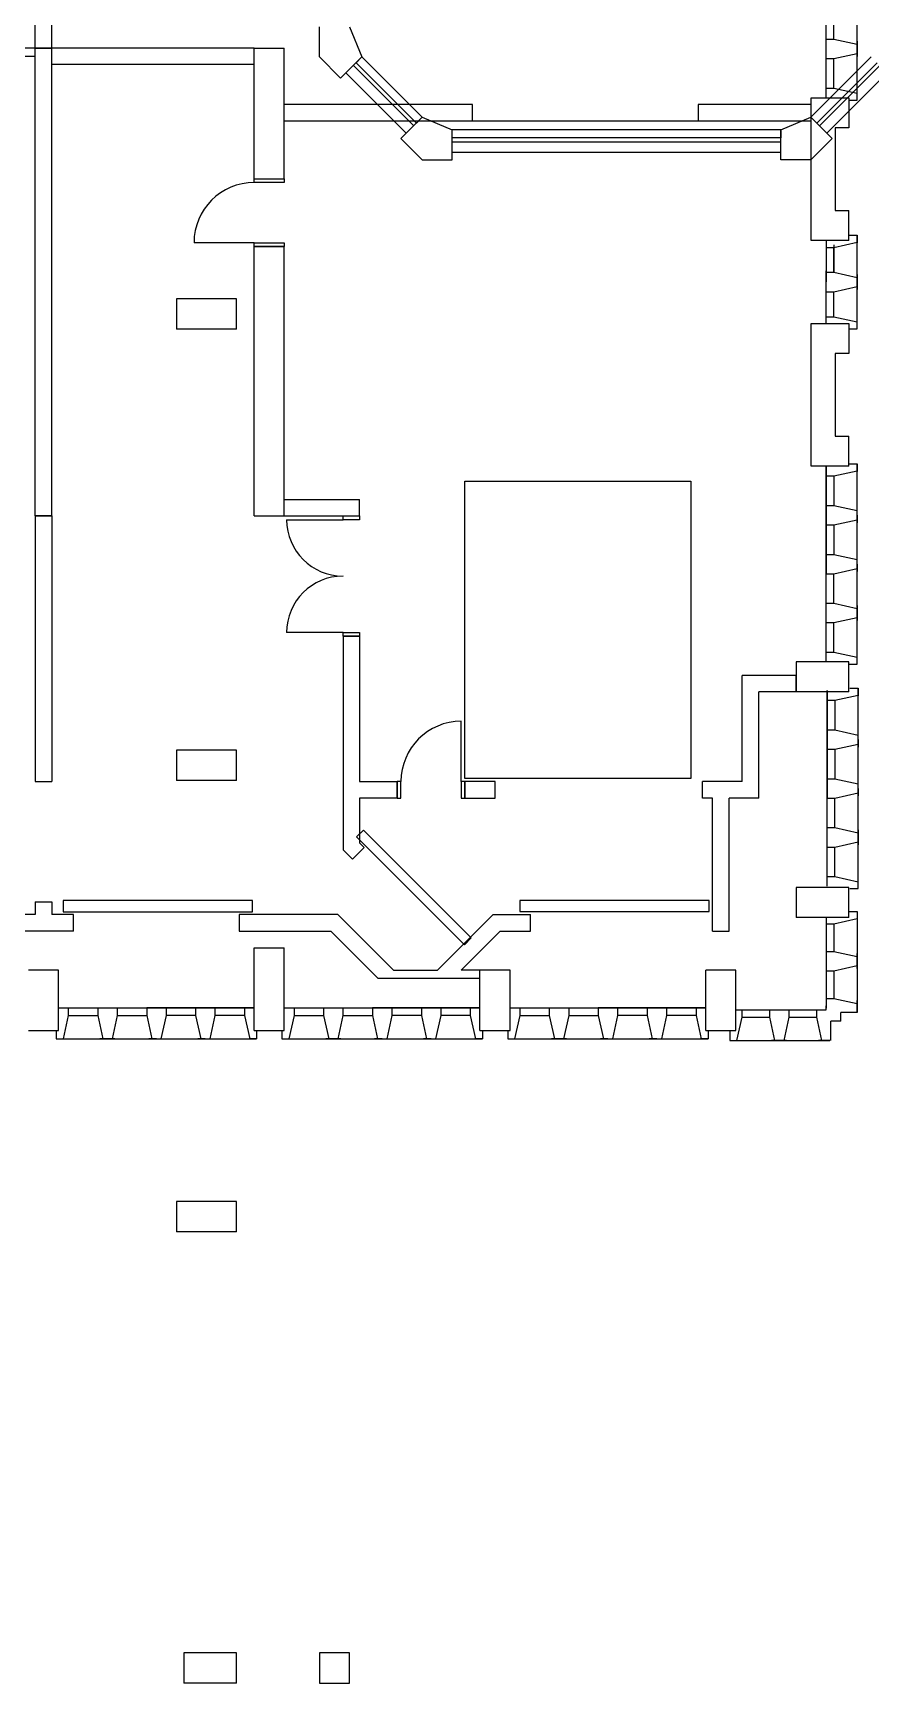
# Model space of a CAD drawing. Header units: millimetres. Extents: x -68315 to 81584, y -44830 to 67795.
# Drawn here: x 13680 to 24815, y -17730 to 4206 of the extents above; entities that cross this region are included whole.
import ezdxf

# ---------------------------------------------------------------- set-up
doc = ezdxf.new("R2010")
doc.units = ezdxf.units.MM
for name, color, linetype in [('BRICK_WALLS_P4', 1, 'Continuous'), ('COLUMNS_P5', 5, 'Continuous'), ('DOORS_P2', 8, 'Continuous'), ('WINDOWS_P2', 4, 'Continuous')]:
    doc.layers.add(name, color=color, linetype=linetype)

msp = doc.modelspace()

# ---------------------------------------------------------------- linework, layer by layer
at = {"layer": 'BRICK_WALLS_P4', "linetype": 'Continuous'}
for p, q in [((13709.4, 3895.5), (13709.4, 6165.5)), ((13929.4, 3785.5), (13929.4, 5945.5)), ((13929.4, 4005.5), (11019.4, 4005.5)), ((16619.4, 4005.5), (13929.4, 4005.5)), ((16619.4, 3785.5), (16619.4, 4005.5)), ((13709.4, 3895.5), (11019.4, 3895.5)), ((16619.4, 3785.5), (13929.4, 3785.5)), ((17972.6, 3809.6), (18050.4, 3887.4)), ((18774.1, 3008.1), (17972.6, 3809.6)), ((18851.8, 3085.9), (18050.4, 3887.4)), ((24017.5, 3085.9), (24819, 3887.4)), ((24095.3, 3008.1), (24896.8, 3809.6)), ((19519.4, 3255.5), (17019.4, 3255.5)), ((17019.4, 3035.5), (17019.4, 3255.5)), ((18851.8, 3085.9), (18774.1, 3008.1)), ((19519.4, 3035.5), (19519.4, 3255.5)), ((24019.4, 3255.5), (22519.4, 3255.5)), ((22519.4, 3255.5), (22519.4, 3035.5)), ((24017.5, 3085.9), (24095.3, 3008.1)), ((24019.4, 3035.5), (24019.4, 3255.5)), ((19519.4, 3035.5), (17019.4, 3035.5)), ((23617.5, 2920.2), (19251.8, 2920.2)), ((19251.8, 2810.2), (19251.8, 2920.2)), ((22519.4, 3035.5), (19519.4, 3035.5)), ((24019.4, 3035.5), (22519.4, 3035.5)), ((23617.5, 2920.2), (23617.5, 2810.2)), ((23617.5, 2810.2), (19251.8, 2810.2)), ((19419.4, -1754.5), (22419.4, -1754.5)), ((19419.4, -5704.5), (19419.4, -1754.5)), ((22419.4, -1754.5), (22419.4, -5704.5)), ((17019.4, -1994.5), (18019.4, -1994.5)), ((17019.4, -2214.5), (17019.4, -1994.5)), ((18019.4, -2214.5), (18019.4, -1994.5)), ((13709.4, -2214.5), (13709.4, -5743.9)), ((13709.4, -2214.5), (13929.4, -2214.5)), ((13929.4, -2214.5), (13929.4, -5743.9)), ((17019.4, -2214.5), (18019.4, -2214.5)), ((17799.4, -3814.5), (17799.4, -6651.9)), ((17799.4, -3814.5), (18019.4, -3814.5)), ((18019.4, -3814.5), (18019.4, -5744.5)), ((23104.4, -5744.5), (23104.4, -4334.5)), ((23819.4, -4334.5), (23104.4, -4334.5)), ((23819.4, -4554.5), (23819.4, -4334.5)), ((23324.4, -5964.5), (23324.4, -4554.5)), ((23819.4, -4554.5), (23324.4, -4554.5)), ((13709.4, -5743.9), (13929.4, -5743.9)), ((18019.4, -5744.5), (18519.4, -5744.5)), ((18519.4, -5964.5), (18519.4, -5744.5)), ((22419.4, -5704.5), (19419.4, -5704.5)), ((19419.4, -5744.5), (19419.4, -5964.5)), ((19819.4, -5744.5), (19419.4, -5744.5)), ((19819.4, -5964.5), (19819.4, -5744.5)), ((23104.4, -5744.5), (22574.8, -5744.5)), ((22574.8, -5964.5), (22574.8, -5744.5)), ((18019.4, -5964.5), (18019.4, -6560.7)), ((18519.4, -5964.5), (18019.4, -5964.5)), ((19419.4, -5964.5), (19819.4, -5964.5)), ((22709.4, -5964.5), (22574.8, -5964.5)), ((22709.4, -7734.5), (22709.4, -5964.5)), ((22929.4, -7734.5), (22929.4, -5964.5)), ((23324.4, -5964.5), (22929.4, -5964.5)), ((18079.5, -6620.9), (18019.4, -6560.7)), ((17923.9, -6776.4), (17799.4, -6651.9)), ((17923.9, -6776.4), (18079.5, -6620.9)), ((13709.4, -7343.9), (13929.4, -7343.9)), ((13709.4, -7343.9), (13709.4, -7514.5)), ((13929.4, -7343.9), (13929.4, -7514.5)), ((13709.4, -7514.5), (12948.1, -7514.5)), ((14219.4, -7514.5), (13929.4, -7514.5)), ((14219.4, -7734.5), (14219.4, -7514.5)), ((16419.4, -7514.5), (16419.4, -7734.5)), ((17728.8, -7514.5), (16419.4, -7514.5)), ((18468.8, -8254.5), (17728.8, -7514.5)), ((19056.6, -8254.5), (19796.6, -7514.5)), ((19796.6, -7514.5), (20291.4, -7514.5)), ((20291.4, -7734.5), (20291.4, -7514.5)), ((14219.4, -7734.5), (13007.1, -7734.5)), ((16419.4, -7734.5), (17637.6, -7734.5)), ((18267.6, -8364.5), (17637.6, -7734.5)), ((19367.7, -8254.5), (19887.7, -7734.5)), ((19887.7, -7734.5), (20291.4, -7734.5)), ((22709.4, -7734.5), (22929.4, -7734.5)), ((18468.8, -8254.5), (19056.6, -8254.5)), ((19619.4, -8254.5), (19367.7, -8254.5)), ((19619.4, -8364.5), (19619.4, -8254.5)), ((19619.4, -8364.5), (18267.6, -8364.5))]:
    msp.add_line(p, q, dxfattribs=at)
for points in [[(19412, -7914.5), (17980.1, -6482.6), (18070.7, -6392), (19502.6, -7823.9), (19412, -7914.5)], [(14080.3, -7476.6), (16595.8, -7476.6), (16595.8, -7328.5), (14080.3, -7328.5), (14080.3, -7476.6)], [(20150.3, -7474.7), (22665.7, -7474.7), (22665.7, -7326.6), (20150.3, -7326.6), (20150.3, -7474.7)]]:
    msp.add_lwpolyline(points, dxfattribs=at)
at = {"layer": 'COLUMNS_P5', "linetype": 'Continuous'}
for p, q in [((17484.7, 3887.4), (17484.7, 4287.4)), ((17884.7, 4287.4), (18050.4, 3887.4)), ((13709.4, 4005.5), (13929.4, 4005.5)), ((13709.4, -2214.5), (13709.4, 4005.5)), ((13929.4, -2214.5), (13929.4, 4005.5)), ((16619.4, 4005.5), (17019.4, 4005.5)), ((16619.4, 2268.1), (16619.4, 4005.5)), ((17019.4, 2268.1), (17019.4, 4005.5)), ((17484.7, 3887.4), (17767.5, 3604.5)), ((17767.5, 3604.5), (18050.4, 3887.4)), ((18738.7, 2972.8), (17937.2, 3774.2)), ((24130.7, 2972.8), (24932.1, 3774.2)), ((18639.7, 2873.8), (17838.2, 3675.2)), ((24229.7, 2873.8), (25031.1, 3675.2)), ((24019.4, 1445.5), (24019.4, 3345.5)), ((24019.4, 3345.5), (24519.4, 3345.5)), ((24519.4, 3345.5), (24519.4, 2945.5)), ((18569, 2803.1), (18851.8, 3085.9)), ((18851.8, 3085.9), (19251.8, 2920.2)), ((23617.5, 2920.2), (24017.5, 3085.9)), ((24300.4, 2803.1), (24017.5, 3085.9)), ((19251.8, 2520.2), (19251.8, 2920.2)), ((23617.5, 2520.2), (23617.5, 2920.2)), ((24339.4, 2945.5), (24339.4, 1845.5)), ((24519.4, 2945.5), (24339.4, 2945.5)), ((18851.8, 2520.2), (18569, 2803.1)), ((19251.8, 2760.2), (23617.5, 2760.2)), ((24017.5, 2520.2), (24300.4, 2803.1)), ((18851.8, 2520.2), (19251.8, 2520.2)), ((19251.8, 2620.2), (23617.5, 2620.2)), ((24017.5, 2520.2), (23617.5, 2520.2)), ((16619.4, 2268.1), (17019.4, 2268.1)), ((24339.4, 1845.5), (24519.4, 1845.5)), ((24519.4, 1445.5), (24519.4, 1845.5)), ((16619.4, -2214.5), (16619.4, 1368.1)), ((16619.4, 1368.1), (17019.4, 1368.1)), ((17019.4, -2214.5), (17019.4, 1368.1)), ((24519.4, 1445.5), (24019.4, 1445.5)), ((16384.7, 670.2), (15584.7, 670.2)), ((15584.7, 670.2), (15584.7, 270.2)), ((16384.7, 270.2), (16384.7, 670.2)), ((16384.7, 270.2), (15584.7, 270.2)), ((24019.4, 345.5), (24519.4, 345.5)), ((24019.4, -1554.5), (24019.4, 345.5)), ((24519.4, 345.5), (24519.4, -54.5)), ((24339.4, -54.5), (24339.4, -1154.5)), ((24519.4, -54.5), (24339.4, -54.5)), ((24339.4, -1154.5), (24519.4, -1154.5)), ((24519.4, -1554.5), (24519.4, -1154.5)), ((24519.4, -1554.5), (24019.4, -1554.5)), ((13929.4, -2214.5), (13709.4, -2214.5)), ((16619.4, -2214.5), (17019.4, -2214.5)), ((23819.4, -4154.5), (23819.4, -4554.5)), ((24519.4, -4154.5), (23819.4, -4154.5)), ((24519.4, -4554.5), (24519.4, -4154.5)), ((24519.4, -4554.5), (23819.4, -4554.5)), ((16384.7, -5329.8), (15584.7, -5329.8)), ((15584.7, -5329.8), (15584.7, -5729.8)), ((16384.7, -5729.8), (16384.7, -5329.8)), ((16384.7, -5729.8), (15584.7, -5729.8)), ((23819.4, -7154.5), (23819.4, -7554.5)), ((24519.4, -7154.5), (23819.4, -7154.5)), ((24519.4, -7554.5), (24519.4, -7154.5)), ((24519.4, -7554.5), (23819.4, -7554.5)), ((16619.4, -7954.5), (17019.4, -7954.5)), ((16619.4, -9054.5), (16619.4, -7954.5)), ((17019.4, -9054.5), (17019.4, -7954.5)), ((14019.4, -8254.5), (13619.4, -8254.5)), ((14019.4, -9054.5), (14019.4, -8254.5)), ((20019.4, -8254.5), (19619.4, -8254.5)), ((19619.4, -9054.5), (19619.4, -8254.5)), ((20019.4, -9054.5), (20019.4, -8254.5)), ((22619.4, -9054.5), (22619.4, -8254.5)), ((23019.4, -8254.5), (22619.4, -8254.5)), ((23019.4, -9054.5), (23019.4, -8254.5)), ((13619.4, -9054.5), (14019.4, -9054.5)), ((16619.4, -9054.5), (17019.4, -9054.5)), ((19619.4, -9054.5), (20019.4, -9054.5)), ((22619.4, -9054.5), (23019.4, -9054.5)), ((16384.7, -11329.8), (15584.7, -11329.8)), ((15584.7, -11329.8), (15584.7, -11729.8)), ((16384.7, -11729.8), (16384.7, -11329.8)), ((16384.7, -11729.8), (15584.7, -11729.8)), ((15684.7, -17329.8), (15684.7, -17729.8)), ((16384.7, -17329.8), (15684.7, -17329.8)), ((16384.7, -17729.8), (16384.7, -17329.8)), ((16384.7, -17729.8), (15684.7, -17729.8))]:
    msp.add_line(p, q, dxfattribs=at)
msp.add_lwpolyline([(17484.7, -17729.8), (17884.7, -17729.8), (17884.7, -17329.8), (17484.7, -17329.8), (17484.7, -17729.8)], dxfattribs=at)
at = {"layer": 'DOORS_P2', "linetype": 'Continuous'}
for p, q in [((16619.4, 1418.1), (15819.4, 1418.1)), ((17049.4, -2264.5), (17799.4, -2264.5)), ((17799.4, -3764.5), (17049.4, -3764.5)), ((19369.4, -5744.5), (19369.4, -4944.5))]:
    msp.add_line(p, q, dxfattribs=at)
for points in [[(16619.4, 2218.1), (16619.4, 2268.1), (17019.4, 2268.1), (17019.4, 2218.1), (16619.4, 2218.1)], [(16619.4, 1368.1), (16619.4, 1418.1), (17019.4, 1418.1), (17019.4, 1368.1), (16619.4, 1368.1)], [(17799.4, -2214.5), (18019.4, -2214.5), (18019.4, -2264.5), (17799.4, -2264.5), (17799.4, -2214.5)], [(17799.4, -3764.5), (18019.4, -3764.5), (18019.4, -3814.5), (17799.4, -3814.5), (17799.4, -3764.5)], [(18569.4, -5744.5), (18519.4, -5744.5), (18519.4, -5964.5), (18569.4, -5964.5), (18569.4, -5744.5)], [(19419.4, -5744.5), (19369.4, -5744.5), (19369.4, -5964.5), (19419.4, -5964.5), (19419.4, -5744.5)]]:
    msp.add_lwpolyline(points, dxfattribs=at)
for centre, radius, start, end in [((16619.4, 1418.1), 800, 90, 180), ((17799.4, -2264.5), 750, 180, 270), ((17799.4, -3764.5), 750, 90, 180), ((19369.4, -5744.5), 800, 90, 180)]:
    msp.add_arc(centre, radius, start, end, dxfattribs=at)
at = {"layer": 'WINDOWS_P2', "linetype": 'Continuous'}
for p, q in [((24629.4, 3405.8), (24629.4, 5976.8)), ((24219.4, 3345.5), (24219.4, 4645.5)), ((24319.4, 4124.2), (24319.4, 4516.8)), ((24219.4, 4124.2), (24319.4, 4124.2)), ((24219.4, 3866.8), (24219.4, 4124.2)), ((24319.4, 4124.2), (24629.4, 4055.8)), ((24629.4, 4095.5), (24629.4, 3895.5)), ((24629.4, 3995.5), (24629.4, 4095.5)), ((24219.4, 3866.8), (24319.4, 3866.8)), ((24319.4, 3866.8), (24629.4, 3935.2)), ((24319.4, 3474.2), (24319.4, 3866.8)), ((24219.4, 3345.5), (24219.4, 3474.2)), ((24219.4, 3474.2), (24319.4, 3474.2)), ((24319.4, 3474.2), (24629.4, 3405.8)), ((24519.4, 3314.2), (24629.4, 3314.2)), ((24629.4, 3314.2), (24629.4, 3414.2)), ((24219.4, 1445.5), (24219.4, 895.5)), ((24219.4, 1356.3), (24319.4, 1356.3)), ((24319.4, 1356.3), (24629.4, 1424.7)), ((24319.4, 1391.8), (24319.4, 1024.2)), ((24319.4, 1024.2), (24319.4, 1356.3)), ((24519.4, 1516.3), (24629.4, 1516.3)), ((24629.4, 1516.3), (24629.4, 1416.3)), ((24629.4, 274.6), (24629.4, 1516.3)), ((24219.4, 895.5), (24219.4, 1045.5)), ((24219.4, 1024.2), (24319.4, 1024.2)), ((24219.4, 895.5), (24219.4, 1024.2)), ((24219.4, 345.5), (24219.4, 895.5)), ((24319.4, 1024.2), (24629.4, 955.8)), ((24629.4, 995.5), (24629.4, 795.5)), ((24629.4, 895.5), (24629.4, 995.5)), ((24219.4, 766.8), (24319.4, 766.8)), ((24319.4, 766.8), (24629.4, 835.2)), ((24319.4, 434.6), (24319.4, 766.8)), ((24219.4, 434.6), (24319.4, 434.6)), ((24319.4, 434.6), (24629.4, 366.3)), ((24519.4, 274.6), (24629.4, 274.6)), ((24629.4, 274.6), (24629.4, 374.6)), ((24519.4, -1523.2), (24629.4, -1523.2)), ((24629.4, -1523.2), (24629.4, -1623.2)), ((24629.4, -4094.2), (24629.4, -1523.2)), ((24219.4, -1554.5), (24219.4, -1683.2)), ((24219.4, -2854.5), (24219.4, -1554.5)), ((24219.4, -1554.5), (24219.4, -2854.5)), ((24219.4, -1683.2), (24319.4, -1683.2)), ((24319.4, -1683.2), (24629.4, -1614.8)), ((24319.4, -1683.2), (24319.4, -2075.8)), ((24219.4, -2075.8), (24319.4, -2075.8)), ((24219.4, -2075.8), (24219.4, -2333.2)), ((24319.4, -2075.8), (24629.4, -2144.2)), ((24629.4, -2304.5), (24629.4, -2104.5)), ((24219.4, -2333.2), (24319.4, -2333.2)), ((24319.4, -2333.2), (24629.4, -2264.8)), ((24319.4, -2333.2), (24319.4, -2725.8)), ((24629.4, -2204.5), (24629.4, -2304.5)), ((24219.4, -2725.8), (24319.4, -2725.8)), ((24219.4, -2983.2), (24219.4, -2725.8)), ((24219.4, -2725.8), (24219.4, -2983.2)), ((24219.4, -2725.8), (24319.4, -2725.8)), ((24319.4, -2725.8), (24629.4, -2794.2)), ((24319.4, -2725.8), (24629.4, -2794.2)), ((24629.4, -2854.5), (24629.4, -2754.5)), ((24629.4, -2854.5), (24629.4, -2754.5)), ((24219.4, -4154.5), (24219.4, -2854.5)), ((24219.4, -2983.2), (24319.4, -2983.2)), ((24219.4, -2983.2), (24319.4, -2983.2)), ((24319.4, -2983.2), (24629.4, -2914.8)), ((24319.4, -2983.2), (24629.4, -2914.8)), ((24319.4, -3375.8), (24319.4, -2983.2)), ((24629.4, -2854.5), (24629.4, -2954.5)), ((24629.4, -2854.5), (24629.4, -2954.5)), ((24219.4, -3633.2), (24219.4, -3375.8)), ((24219.4, -3375.8), (24319.4, -3375.8)), ((24319.4, -3375.8), (24629.4, -3444.2)), ((24629.4, -3404.5), (24629.4, -3604.5)), ((24629.4, -3504.5), (24629.4, -3404.5)), ((24219.4, -3633.2), (24319.4, -3633.2)), ((24319.4, -3633.2), (24629.4, -3564.8)), ((24319.4, -4025.8), (24319.4, -3633.2)), ((24219.4, -4154.5), (24219.4, -4025.8)), ((24219.4, -4025.8), (24319.4, -4025.8)), ((24319.4, -4025.8), (24629.4, -4094.2)), ((24629.4, -4185.8), (24629.4, -4085.8)), ((24519.4, -4185.8), (24629.4, -4185.8)), ((24233.4, -5837.2), (24233.4, -4537.2)), ((24233.4, -4537.2), (24233.4, -5837.2)), ((24233.4, -4537.2), (24233.4, -4665.9)), ((24333.4, -4665.9), (24643.4, -4597.5)), ((24533.4, -4505.9), (24643.4, -4505.9)), ((24643.4, -4505.9), (24643.4, -4605.9)), ((24643.4, -7076.9), (24643.4, -4505.9)), ((24233.4, -4665.9), (24333.4, -4665.9)), ((24333.4, -4665.9), (24333.4, -5058.6)), ((24233.4, -5058.6), (24333.4, -5058.6)), ((24233.4, -5058.6), (24233.4, -5315.9)), ((24333.4, -5058.6), (24643.4, -5126.9)), ((24333.4, -5315.9), (24643.4, -5247.5)), ((24643.4, -5287.2), (24643.4, -5087.2)), ((24643.4, -5187.2), (24643.4, -5287.2)), ((24233.4, -5315.9), (24333.4, -5315.9)), ((24333.4, -5315.9), (24333.4, -5708.6)), ((24233.4, -5708.6), (24333.4, -5708.6)), ((24233.4, -5708.6), (24233.4, -5965.9)), ((24233.4, -5708.6), (24333.4, -5708.6)), ((24233.4, -5965.9), (24233.4, -5708.6)), ((24233.4, -7137.2), (24233.4, -5837.2)), ((24333.4, -5708.6), (24643.4, -5776.9)), ((24333.4, -5708.6), (24643.4, -5776.9)), ((24333.4, -5965.9), (24643.4, -5897.5)), ((24333.4, -5965.9), (24643.4, -5897.5)), ((24643.4, -5837.2), (24643.4, -5737.2)), ((24643.4, -5837.2), (24643.4, -5737.2)), ((24643.4, -5837.2), (24643.4, -5937.2)), ((24643.4, -5837.2), (24643.4, -5937.2)), ((24233.4, -5965.9), (24333.4, -5965.9)), ((24233.4, -5965.9), (24333.4, -5965.9)), ((24333.4, -6358.6), (24333.4, -5965.9)), ((24233.4, -6615.9), (24233.4, -6358.6)), ((24233.4, -6358.6), (24333.4, -6358.6)), ((24333.4, -6358.6), (24643.4, -6426.9)), ((24333.4, -6615.9), (24643.4, -6547.5)), ((24643.4, -6487.2), (24643.4, -6387.2)), ((24643.4, -6387.2), (24643.4, -6587.2)), ((24233.4, -6615.9), (24333.4, -6615.9)), ((24333.4, -7008.6), (24333.4, -6615.9)), ((24233.4, -7008.6), (24333.4, -7008.6)), ((24233.4, -7137.2), (24233.4, -7008.6)), ((24333.4, -7008.6), (24643.4, -7076.9)), ((24533.4, -7168.5), (24643.4, -7168.5)), ((24643.4, -7168.5), (24643.4, -7068.5)), ((24219.4, -7554.5), (24219.4, -8131.7)), ((24219.4, -7635.4), (24319.4, -7635.4)), ((24319.4, -7635.4), (24629.4, -7567.1)), ((24319.4, -7635.4), (24319.4, -8003.1)), ((24519.4, -7475.4), (24629.4, -7475.4)), ((24629.4, -7475.4), (24629.4, -8756.7)), ((24629.4, -7475.4), (24629.4, -7575.4)), ((24219.4, -8003.1), (24319.4, -8003.1)), ((24319.4, -8003.1), (24629.4, -8071.4)), ((24629.4, -8231.7), (24629.4, -8031.7)), ((24219.4, -8131.7), (24219.4, -8756.7)), ((24219.4, -8131.7), (24219.4, -8281.7)), ((24219.4, -8260.4), (24319.4, -8260.4)), ((24319.4, -8260.4), (24629.4, -8192.1)), ((24319.4, -8260.4), (24319.4, -8628.1)), ((24629.4, -8131.7), (24629.4, -8231.7)), ((14019.4, -8754.5), (15319.4, -8754.5)), ((14019.4, -8754.5), (14148, -8754.5)), ((14148, -8754.5), (14148, -8854.5)), ((14540.7, -8754.5), (14798, -8754.5)), ((14540.7, -8754.5), (14540.7, -8854.5)), ((14798, -8754.5), (14798, -8854.5)), ((15190.7, -8754.5), (15190.7, -8854.5)), ((15190.7, -8754.5), (15190.7, -8854.5)), ((15448, -8754.5), (15190.7, -8754.5)), ((15190.7, -8754.5), (15448, -8754.5)), ((16619.4, -8754.5), (15319.4, -8754.5)), ((15319.4, -8754.5), (16619.4, -8754.5)), ((15448, -8754.5), (15448, -8854.5)), ((15448, -8754.5), (15448, -8854.5)), ((15840.7, -8754.5), (15840.7, -8854.5)), ((16098, -8754.5), (15840.7, -8754.5)), ((16098, -8754.5), (16098, -8854.5)), ((16490.7, -8754.5), (16490.7, -8854.5)), ((16619.4, -8754.5), (16490.7, -8754.5)), ((17019.4, -8754.5), (17148, -8754.5)), ((17019.4, -8754.5), (18319.4, -8754.5)), ((17148, -8754.5), (17148, -8854.5)), ((17540.7, -8754.5), (17540.7, -8854.5)), ((17540.7, -8754.5), (17798, -8754.5)), ((17798, -8754.5), (17798, -8854.5)), ((18190.7, -8754.5), (18190.7, -8854.5)), ((18448, -8754.5), (18190.7, -8754.5)), ((18190.7, -8754.5), (18448, -8754.5)), ((18190.7, -8754.5), (18190.7, -8854.5)), ((19619.4, -8754.5), (18319.4, -8754.5)), ((18319.4, -8754.5), (19619.4, -8754.5)), ((18448, -8754.5), (18448, -8854.5)), ((18448, -8754.5), (18448, -8854.5)), ((19098, -8754.5), (18840.7, -8754.5)), ((18840.7, -8754.5), (18840.7, -8854.5)), ((19098, -8754.5), (19098, -8854.5)), ((19619.4, -8754.5), (19490.7, -8754.5)), ((19490.7, -8754.5), (19490.7, -8854.5)), ((20019.4, -8754.5), (21319.4, -8754.5)), ((20019.4, -8754.5), (20148, -8754.5)), ((20148, -8754.5), (20148, -8854.5)), ((20540.7, -8754.5), (20540.7, -8854.5)), ((20540.7, -8754.5), (20798, -8754.5)), ((20798, -8754.5), (20798, -8854.5)), ((21190.7, -8754.5), (21448, -8754.5)), ((21190.7, -8754.5), (21190.7, -8854.5)), ((21448, -8754.5), (21190.7, -8754.5)), ((21190.7, -8754.5), (21190.7, -8854.5)), ((21319.4, -8754.5), (22619.4, -8754.5)), ((22619.4, -8754.5), (21319.4, -8754.5)), ((21448, -8754.5), (21448, -8854.5)), ((21448, -8754.5), (21448, -8854.5)), ((22098, -8754.5), (21840.7, -8754.5)), ((21840.7, -8754.5), (21840.7, -8854.5)), ((22098, -8754.5), (22098, -8854.5)), ((22490.7, -8754.5), (22490.7, -8854.5)), ((22619.4, -8754.5), (22490.7, -8754.5)), ((24219.4, -8628.1), (24319.4, -8628.1)), ((24219.4, -8779.1), (24219.4, -8729.1)), ((24319.4, -8628.1), (24629.4, -8696.4)), ((24629.4, -8756.7), (24629.4, -8656.7)), ((24629.4, -8817.1), (24629.4, -8756.7)), ((24629.4, -8756.7), (24629.4, -8817.1)), ((14148, -8854.5), (14079.7, -9164.5)), ((14148, -8854.5), (14540.7, -8854.5)), ((14540.7, -8854.5), (14609.1, -9164.5)), ((14798, -8854.5), (14729.7, -9164.5)), ((14798, -8854.5), (15190.7, -8854.5)), ((15190.7, -8854.5), (15259.1, -9164.5)), ((15190.7, -8854.5), (15259.1, -9164.5)), ((15448, -8854.5), (15379.7, -9164.5)), ((15448, -8854.5), (15379.7, -9164.5)), ((15840.7, -8854.5), (15448, -8854.5)), ((15840.7, -8854.5), (15909.1, -9164.5)), ((16098, -8854.5), (16029.7, -9164.5)), ((16490.7, -8854.5), (16098, -8854.5)), ((16490.7, -8854.5), (16559.1, -9164.5)), ((17148, -8854.5), (17079.7, -9164.5)), ((17148, -8854.5), (17540.7, -8854.5)), ((17540.7, -8854.5), (17609.1, -9164.5)), ((17798, -8854.5), (17729.7, -9164.5)), ((17798, -8854.5), (18190.7, -8854.5)), ((18190.7, -8854.5), (18259.1, -9164.5)), ((18190.7, -8854.5), (18259.1, -9164.5)), ((18448, -8854.5), (18379.7, -9164.5)), ((18448, -8854.5), (18379.7, -9164.5)), ((18840.7, -8854.5), (18448, -8854.5)), ((18840.7, -8854.5), (18909.1, -9164.5)), ((19098, -8854.5), (19029.7, -9164.5)), ((19490.7, -8854.5), (19098, -8854.5)), ((19490.7, -8854.5), (19559.1, -9164.5)), ((20148, -8854.5), (20079.7, -9164.5)), ((20148, -8854.5), (20540.7, -8854.5)), ((20540.7, -8854.5), (20609.1, -9164.5)), ((20798, -8854.5), (20729.7, -9164.5)), ((20798, -8854.5), (21190.7, -8854.5)), ((21190.7, -8854.5), (21259.1, -9164.5)), ((21190.7, -8854.5), (21259.1, -9164.5)), ((21448, -8854.5), (21379.7, -9164.5)), ((21448, -8854.5), (21379.7, -9164.5)), ((21840.7, -8854.5), (21448, -8854.5)), ((21840.7, -8854.5), (21909.1, -9164.5)), ((22098, -8854.5), (22029.7, -9164.5)), ((22490.7, -8854.5), (22098, -8854.5)), ((22490.7, -8854.5), (22559.1, -9164.5)), ((23019.4, -8779.1), (23594.4, -8779.1)), ((23098, -8879.1), (23029.7, -9189.1)), ((23098, -8779.1), (23098, -8879.1)), ((23098, -8879.1), (23465.7, -8879.1)), ((23465.7, -8779.1), (23465.7, -8879.1)), ((23465.7, -8879.1), (23534.1, -9189.1)), ((23594.4, -8779.1), (24219.4, -8779.1)), ((23594.4, -8779.1), (23744.4, -8779.1)), ((23723, -8879.1), (23654.7, -9189.1)), ((23723, -8779.1), (23723, -8879.1)), ((23723, -8879.1), (24090.7, -8879.1)), ((24090.7, -8779.1), (24090.7, -8879.1)), ((24090.7, -8879.1), (24159.1, -9189.1)), ((24412.4, -8929.1), (24279.7, -8929.1)), ((24279.7, -9189.1), (24279.7, -8929.1)), ((24629.4, -8817.1), (24412.4, -8817.1)), ((24412.4, -8929.1), (24412.4, -8817.1)), ((13988, -9054.5), (13988, -9164.5)), ((13988, -9164.5), (14088.1, -9164.5)), ((14079.7, -9164.5), (16650.7, -9164.5)), ((14769.4, -9164.5), (14569.4, -9164.5)), ((14669.4, -9164.5), (14769.4, -9164.5)), ((15319.4, -9164.5), (15219.4, -9164.5)), ((15319.4, -9164.5), (15219.4, -9164.5)), ((15319.4, -9164.5), (15419.4, -9164.5)), ((15319.4, -9164.5), (15419.4, -9164.5)), ((15869.4, -9164.5), (16069.4, -9164.5)), ((15969.4, -9164.5), (15869.4, -9164.5)), ((16650.7, -9164.5), (16550.7, -9164.5)), ((16650.7, -9054.5), (16650.7, -9164.5)), ((16988.1, -9054.5), (16988.1, -9164.5)), ((16988.1, -9164.5), (17088.1, -9164.5)), ((17079.7, -9164.5), (19650.7, -9164.5)), ((17769.4, -9164.5), (17569.4, -9164.5)), ((17669.4, -9164.5), (17769.4, -9164.5)), ((18319.4, -9164.5), (18219.4, -9164.5)), ((18319.4, -9164.5), (18219.4, -9164.5)), ((18319.4, -9164.5), (18419.4, -9164.5)), ((18319.4, -9164.5), (18419.4, -9164.5)), ((18969.4, -9164.5), (18869.4, -9164.5)), ((18869.4, -9164.5), (19069.4, -9164.5)), ((19650.7, -9164.5), (19550.7, -9164.5)), ((19650.7, -9054.5), (19650.7, -9164.5)), ((19988.1, -9054.5), (19988.1, -9164.5)), ((19988.1, -9164.5), (20088.1, -9164.5)), ((20079.7, -9164.5), (22650.7, -9164.5)), ((20769.4, -9164.5), (20569.4, -9164.5)), ((20669.4, -9164.5), (20769.4, -9164.5)), ((21319.4, -9164.5), (21219.4, -9164.5)), ((21319.4, -9164.5), (21219.4, -9164.5)), ((21319.4, -9164.5), (21419.4, -9164.5)), ((21319.4, -9164.5), (21419.4, -9164.5)), ((21869.4, -9164.5), (22069.4, -9164.5)), ((21969.4, -9164.5), (21869.4, -9164.5)), ((22650.7, -9164.5), (22550.7, -9164.5)), ((22650.7, -9054.5), (22650.7, -9164.5)), ((22938, -9054.5), (22938, -9189.1)), ((22938, -9189.1), (23038.1, -9189.1)), ((22938, -9189.1), (24267.2, -9189.1)), ((23694.4, -9189.1), (23494.4, -9189.1)), ((23594.4, -9189.1), (23694.4, -9189.1)), ((24267.2, -9189.1), (24119.4, -9189.1))]:
    msp.add_line(p, q, dxfattribs=at)

doc.saveas('drawing.dxf')
